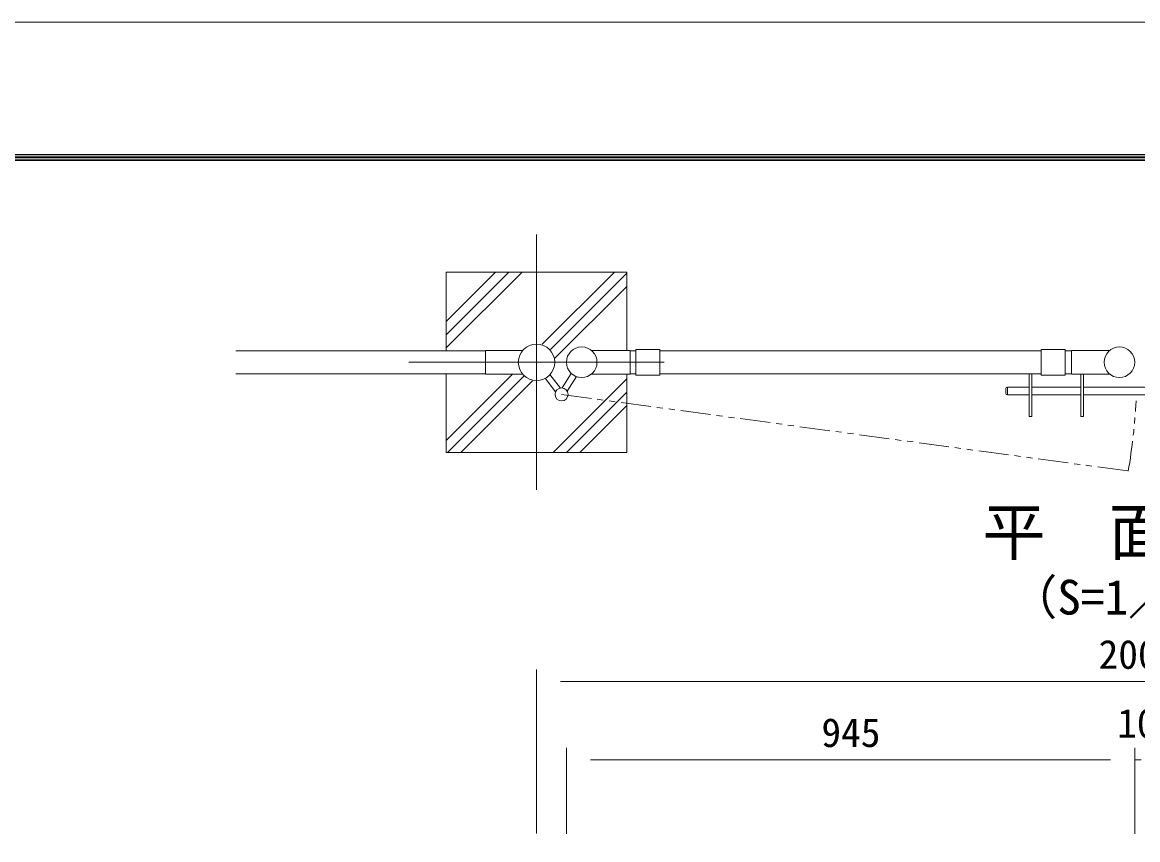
# Model space of a CAD drawing. Units: millimetres, scale not verified. Extents: x -4200 to 4200, y -2970 to 2970.
# Drawn here: x -371 to 1484, y 1611 to 2970 of the extents above; entities that cross this region are included whole.
import ezdxf
from ezdxf.enums import TextEntityAlignment as Align

# ---------------------------------------------------------------- set-up
doc = ezdxf.new("R2010")
doc.units = ezdxf.units.MM
doc.header["$LTSCALE"] = 20
doc.linetypes.add('USER1', pattern=[50.8, 31.75, -6.35, 6.35, -6.35])
doc.linetypes.add('USER3', pattern=[5, 2.5, -0.5, 0.5, -0.5, 0.5, -0.5])
for name, color, linetype, lineweight in [('0-0_D-TTL-TXT', 7, 'Continuous', 18), ('0-2_D-BMK', 2, 'USER1', 13), ('0-3_D-STR1', 1, 'Continuous', 18), ('0-5_D-DCR-HCH', 7, 'Continuous', 9), ('0-6_D-STR3', 3, 'Continuous', 13), ('0-7_0', 7, 'Continuous', 9), ('0-8_D-STR-DIM', 7, 'Continuous', 9), ('0-B_D-TTL', 7, 'Continuous', 9)]:
    doc.layers.add(name, color=color, linetype=linetype, lineweight=lineweight)
doc.styles.add('ＭＳ ゴシック', font='')
doc.styles.get('ＭＳ ゴシック').set_extended_font_data('MS Gothic')

msp = doc.modelspace()

# ---------------------------------------------------------------- linework, layer by layer
at = {"layer": '0-2_D-BMK'}
for p, q in [((484.22, 2192.72), (484.22, 2616.99)), ((696.35, 2404.85), (272.08, 2404.85))]:
    msp.add_line(p, q, dxfattribs=at)
at = {"layer": '0-2_D-BMK', "linetype": 'USER3'}
msp.add_line((525.83, 2351.33), (1468.22, 2224.02), dxfattribs=at)
msp.add_arc((522.12, 2387.65), 960.15, 350.18767, 357.18761, dxfattribs=at)
at = {"layer": '0-3_D-STR1'}
for p, q in [((399.22, 2423.85), (-15.78, 2423.85)), ((649.37, 2423.85), (639.42, 2423.85)), ((1323.57, 2423.85), (689.37, 2423.85)), ((1373.62, 2423.85), (1363.57, 2423.85)), ((399.22, 2385.85), (-15.78, 2385.85)), ((649.37, 2385.85), (639.42, 2385.85)), ((1323.57, 2385.85), (689.37, 2385.85)), ((1373.62, 2385.85), (1363.57, 2385.85))]:
    msp.add_line(p, q, dxfattribs=at)
for centre, radius in [((484.22, 2404.85), 30.25), ((559.37, 2404.85), 25.4), ((1453.57, 2404.85), 25.4)]:
    msp.add_circle(centre, radius, dxfattribs=at)
at = {"layer": '0-5_D-DCR-HCH'}
for p, q in [((334.22, 2428.63), (460.43, 2554.85)), ((334.22, 2450.73), (438.34, 2554.85)), ((334.22, 2472.83), (416.24, 2554.85)), ((493.89, 2434.68), (614.07, 2554.85)), ((507.36, 2426.05), (634.22, 2552.91)), ((514.86, 2411.46), (634.22, 2530.81)), ((334.22, 2275), (444.37, 2385.15)), ((336.16, 2254.85), (463.04, 2381.73)), ((358.26, 2254.85), (477.61, 2374.21)), ((511.89, 2254.85), (634.22, 2377.18)), ((533.99, 2254.85), (634.22, 2355.08)), ((556.08, 2254.85), (634.22, 2332.99))]:
    msp.add_line(p, q, dxfattribs=at)
at = {"layer": '0-6_D-STR3'}
for p, q in [((575.4, 2424.55), (639.82, 2424.55)), ((639.82, 2424.55), (639.82, 2385.15)), ((689.37, 2426.15), (649.37, 2426.15)), ((649.37, 2383.55), (649.37, 2426.15)), ((689.37, 2383.55), (689.37, 2426.15)), ((1363.57, 2426.15), (1323.57, 2426.15)), ((1323.57, 2383.55), (1323.57, 2426.15)), ((1363.57, 2383.55), (1363.57, 2426.15)), ((1437.53, 2424.55), (1373.62, 2424.55)), ((1373.62, 2424.55), (1373.62, 2385.15)), ((399.22, 2385.15), (461.26, 2385.15)), ((516.01, 2355.82), (498.58, 2378.23)), ((523.9, 2361.96), (506.48, 2384.37)), ((542.08, 2386.24), (526.74, 2362.09)), ((550.6, 2381.01), (535.19, 2356.73)), ((575.4, 2385.15), (639.82, 2385.15)), ((689.37, 2383.55), (649.37, 2383.55)), ((1308.12, 2385.85), (1308.12, 2314.65)), ((1363.57, 2383.55), (1323.57, 2383.55)), ((1437.53, 2385.15), (1373.62, 2385.15)), ((1389.12, 2385.15), (1389.12, 2314.65)), ((1264.42, 2360.65), (1264.42, 2353.65)), ((1267.42, 2363.65), (1303.62, 2363.65)), ((1267.42, 2363.65), (1267.42, 2350.65)), ((1308.12, 2363.65), (1389.12, 2363.65)), ((1393.62, 2363.65), (1574.42, 2363.65)), ((1267.42, 2350.65), (1303.62, 2350.65)), ((1308.12, 2350.65), (1389.12, 2350.65)), ((1393.62, 2350.65), (1574.42, 2350.65))]:
    msp.add_line(p, q, dxfattribs=at)
for points in [[(399.22, 2385.15), (399.22, 2424.55), (461.26, 2424.55)], [(1303.62, 2385.85), (1303.62, 2314.65), (1308.12, 2314.65)], [(1393.62, 2385.15), (1393.62, 2314.65), (1389.12, 2314.65)]]:
    msp.add_lwpolyline(points, dxfattribs=at)
msp.add_circle((525.83, 2351.33), 10.8, dxfattribs=at)
for centre, start, end in [((1267.42, 2360.65), 90, 180), ((1267.42, 2353.65), 180, 270)]:
    msp.add_arc(centre, 3, start, end, dxfattribs=at)
at = {"layer": '0-7_0'}
for p, q in [((334.22, 2423.85), (334.22, 2554.85)), ((634.22, 2554.85), (334.22, 2554.85)), ((634.22, 2424.55), (634.22, 2554.85)), ((634.22, 2254.85), (634.22, 2385.15))]:
    msp.add_line(p, q, dxfattribs=at)
msp.add_lwpolyline([(634.22, 2254.85), (334.22, 2254.85), (334.22, 2385.85)], dxfattribs=at)
at = {"layer": '0-8_D-STR-DIM'}
for p, q in [((484.22, 1621.52), (484.22, 1894.03)), ((524.22, 1874.03), (2444.22, 1874.03)), ((533.97, 1620.81), (533.97, 1764.03)), ((1478.97, 1620.81), (1478.97, 1764.03)), ((1478.97, 1640.81), (1478.97, 1764.03)), ((573.97, 1744.03), (1438.97, 1744.03)), ((1438.97, 1744.03), (1398.97, 1744.03)), ((1478.97, 1744.03), (1489.47, 1744.03))]:
    msp.add_line(p, q, dxfattribs=at)
at = {"layer": '0-B_D-TTL', "color": 2, "lineweight": 18}
msp.add_lwpolyline([(-4200, 2970), (4200, 2970), (4200, -2970), (-4200, -2970)], close=True, dxfattribs=at)
at = {"layer": '0-B_D-TTL'}
for points in [[(-3930, 2750), (3930, 2750), (3930, -2750), (-3930, -2750)], [(-3927.5, 2747.5), (3927.5, 2747.5), (3927.5, -2747.5), (-3927.5, -2747.5)], [(-3925, 2745), (3925, 2745), (3925, -2745), (-3925, -2745)], [(-3922.5, 2742.5), (3922.5, 2742.5), (3922.5, -2742.5), (-3922.5, -2742.5)], [(-3920, 2740), (3920, 2740), (3920, -2740), (-3920, -2740)]]:
    msp.add_lwpolyline(points, close=True, dxfattribs=at)

# ---------------------------------------------------------------- texts
at = {"layer": '0-0_D-TTL-TXT', "style": 'ＭＳ ゴシック'}
for s, height, p in [('平\u3000面\u3000図', 76.98, (1225.9, 2061.33)), ('（S=1／20）', 57.77, (1271.38, 1968.13))]:
    msp.add_text(s, height=height, dxfattribs=at).set_placement(p, align=Align.BOTTOM_LEFT)
at = {"layer": '0-8_D-STR-DIM', "style": 'ＭＳ ゴシック'}
for s, p in [('2000', (1418.97, 1880.78)), ('10', (1449.82, 1766.19)), ('945', (957.99, 1750.78))]:
    msp.add_text(s, height=48.09, dxfattribs=at).set_placement(p, align=Align.BOTTOM_LEFT)

doc.saveas('drawing.dxf')
